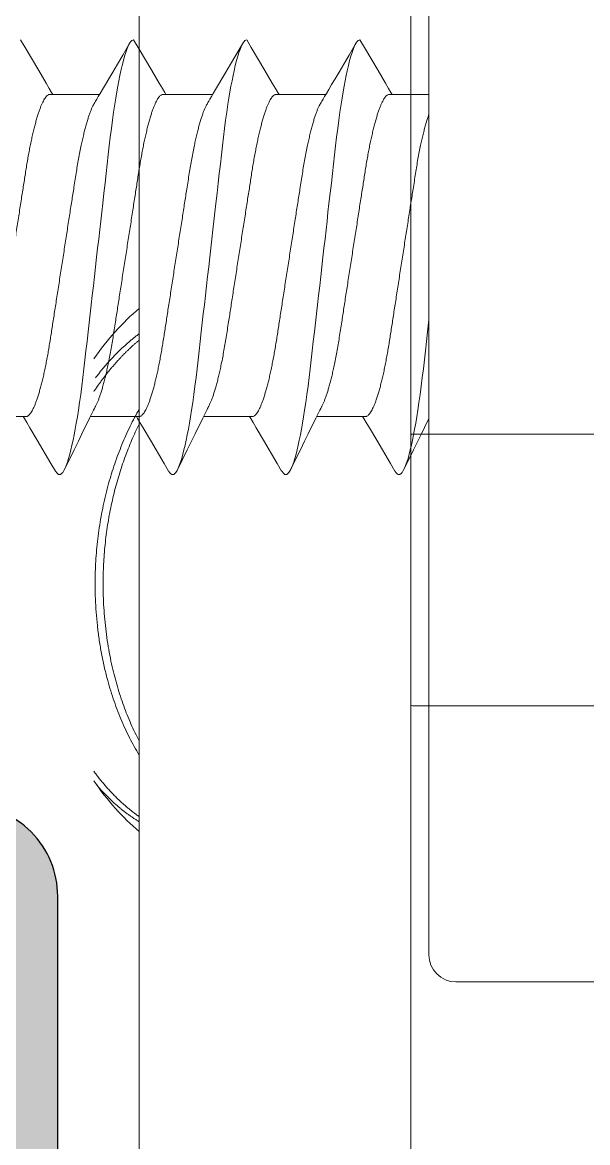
# Model space of a CAD drawing. Header units: millimetres. Extents: x 3069 to 3669, y 1489 to 1908.
# Drawn here: x 3331.98 to 3338.22, y 1586.14 to 1598.5 of the extents above; entities that cross this region are included whole.
import ezdxf

# ---------------------------------------------------------------- set-up
doc = ezdxf.new("R2010")
doc.units = ezdxf.units.MM
doc.set_wipeout_variables(frame=1)
for name, color, linetype, lineweight in [('Detalles-Accesorios', 1, 'Continuous', 13), ('Perfil-Detalles', 7, 'Continuous', 25), ('Sombreado-Perfil dettalles', 7, 'Continuous', 0)]:
    doc.layers.add(name, color=color, linetype=linetype, lineweight=lineweight)

# ---------------------------------------------------------------- blocks, each defined once
blk = doc.blocks.new('*U41')
for p, q in [((-12.425, 1.798), (-12.942, 1.798)), ((-11.175, 1.798), (-11.692, 1.798)), ((-9.925, 1.798), (-10.442, 1.798)), ((-8.675, 1.798), (-9.192, 1.798)), ((-7.425, 1.798), (-7.942, 1.798)), ((-12.842, -1.758), (-13.349, -1.758)), ((-11.592, -1.758), (-12.099, -1.758)), ((-10.342, -1.758), (-10.849, -1.758)), ((-9.092, -1.758), (-9.599, -1.758)), ((-7.842, -1.758), (-8.349, -1.758)), ((-6.592, -1.758), (-7.099, -1.758))]:
    blk.add_line(p, q)
at = {"flags": 128}
for points in [[(-13.319, 2.4), (-13.369, 2.316), (-13.52, 2.06), (-13.601, 1.922), (-13.636, 1.864), (-13.662, 1.82), (-13.675, 1.798)], [(-12.454, -2.359), (-12.458, -2.366), (-12.469, -2.381), (-12.48, -2.392), (-12.49, -2.398), (-12.5, -2.4), (-12.511, -2.397), (-12.523, -2.389), (-12.535, -2.375), (-12.548, -2.356), (-12.561, -2.33), (-12.573, -2.3), (-12.587, -2.263), (-12.6, -2.221), (-12.613, -2.174), (-12.625, -2.127), (-12.637, -2.075), (-12.649, -2.02), (-12.661, -1.961), (-12.673, -1.898), (-12.685, -1.832), (-12.697, -1.762), (-12.708, -1.689), (-12.721, -1.603), (-12.734, -1.514), (-12.746, -1.422), (-12.758, -1.327), (-12.77, -1.231), (-12.781, -1.134), (-12.792, -1.034), (-12.804, -0.93), (-12.816, -0.823), (-12.827, -0.725), (-12.838, -0.626), (-12.85, -0.524), (-12.862, -0.421), (-12.874, -0.317), (-12.886, -0.212), (-12.898, -0.106), (-12.91, 0), (-12.921, 0.101), (-12.933, 0.201), (-12.944, 0.301), (-12.955, 0.4), (-12.966, 0.499), (-12.977, 0.595), (-12.99, 0.708), (-13.003, 0.817), (-13.015, 0.924), (-13.027, 1.028), (-13.038, 1.131), (-13.05, 1.23), (-13.061, 1.326), (-13.073, 1.421), (-13.085, 1.513), (-13.098, 1.603), (-13.111, 1.689), (-13.122, 1.758), (-13.133, 1.825), (-13.144, 1.888), (-13.156, 1.948), (-13.167, 2.006), (-13.178, 2.059), (-13.192, 2.118), (-13.205, 2.171), (-13.219, 2.219), (-13.232, 2.261), (-13.244, 2.294), (-13.255, 2.323), (-13.267, 2.347), (-13.278, 2.366), (-13.289, 2.381), (-13.299, 2.392), (-13.309, 2.398), (-13.319, 2.4), (-13.319, 2.4)], [(-12.069, 2.4), (-12.119, 2.316), (-12.27, 2.06), (-12.351, 1.922), (-12.386, 1.864), (-12.412, 1.82), (-12.425, 1.798)], [(-11.204, -2.359), (-11.208, -2.366), (-11.219, -2.381), (-11.23, -2.392), (-11.24, -2.398), (-11.25, -2.4), (-11.261, -2.397), (-11.273, -2.389), (-11.285, -2.375), (-11.298, -2.356), (-11.311, -2.33), (-11.323, -2.3), (-11.337, -2.263), (-11.35, -2.221), (-11.363, -2.174), (-11.375, -2.127), (-11.387, -2.075), (-11.399, -2.02), (-11.411, -1.961), (-11.423, -1.898), (-11.435, -1.832), (-11.447, -1.762), (-11.458, -1.689), (-11.471, -1.603), (-11.484, -1.514), (-11.496, -1.422), (-11.508, -1.327), (-11.52, -1.231), (-11.531, -1.134), (-11.542, -1.034), (-11.554, -0.93), (-11.566, -0.823), (-11.577, -0.725), (-11.588, -0.626), (-11.6, -0.524), (-11.612, -0.421), (-11.624, -0.317), (-11.636, -0.212), (-11.648, -0.106), (-11.66, 0), (-11.671, 0.101), (-11.683, 0.201), (-11.694, 0.301), (-11.705, 0.4), (-11.716, 0.499), (-11.727, 0.595), (-11.74, 0.708), (-11.753, 0.817), (-11.765, 0.924), (-11.777, 1.028), (-11.788, 1.131), (-11.8, 1.23), (-11.811, 1.326), (-11.823, 1.421), (-11.835, 1.513), (-11.848, 1.603), (-11.861, 1.689), (-11.872, 1.758), (-11.883, 1.825), (-11.894, 1.888), (-11.906, 1.948), (-11.917, 2.006), (-11.928, 2.059), (-11.942, 2.118), (-11.955, 2.171), (-11.969, 2.219), (-11.982, 2.261), (-11.994, 2.294), (-12.005, 2.323), (-12.017, 2.347), (-12.028, 2.366), (-12.039, 2.381), (-12.049, 2.392), (-12.059, 2.398), (-12.069, 2.4), (-12.069, 2.4)], [(-10.819, 2.4), (-10.869, 2.316), (-11.02, 2.06), (-11.101, 1.922), (-11.136, 1.864), (-11.162, 1.82), (-11.175, 1.798)], [(-9.954, -2.359), (-9.958, -2.366), (-9.969, -2.381), (-9.98, -2.392), (-9.99, -2.398), (-10, -2.4), (-10.011, -2.397), (-10.023, -2.389), (-10.035, -2.375), (-10.048, -2.356), (-10.061, -2.33), (-10.073, -2.3), (-10.087, -2.263), (-10.1, -2.221), (-10.113, -2.174), (-10.125, -2.127), (-10.137, -2.075), (-10.149, -2.02), (-10.161, -1.961), (-10.173, -1.898), (-10.185, -1.832), (-10.197, -1.762), (-10.208, -1.689), (-10.221, -1.603), (-10.234, -1.514), (-10.246, -1.422), (-10.258, -1.327), (-10.27, -1.231), (-10.281, -1.134), (-10.292, -1.034), (-10.304, -0.93), (-10.316, -0.823), (-10.327, -0.725), (-10.338, -0.626), (-10.35, -0.524), (-10.362, -0.421), (-10.374, -0.317), (-10.386, -0.212), (-10.398, -0.106), (-10.41, 0), (-10.421, 0.101), (-10.433, 0.201), (-10.444, 0.301), (-10.455, 0.4), (-10.466, 0.499), (-10.477, 0.595), (-10.49, 0.708), (-10.503, 0.817), (-10.515, 0.924), (-10.527, 1.028), (-10.538, 1.131), (-10.55, 1.23), (-10.561, 1.326), (-10.573, 1.421), (-10.585, 1.513), (-10.598, 1.603), (-10.611, 1.689), (-10.622, 1.758), (-10.633, 1.825), (-10.644, 1.888), (-10.656, 1.948), (-10.667, 2.006), (-10.678, 2.059), (-10.692, 2.118), (-10.705, 2.171), (-10.719, 2.219), (-10.732, 2.261), (-10.744, 2.294), (-10.755, 2.323), (-10.767, 2.347), (-10.778, 2.366), (-10.789, 2.381), (-10.799, 2.392), (-10.809, 2.398), (-10.819, 2.4), (-10.819, 2.4)], [(-9.569, 2.4), (-9.619, 2.316), (-9.77, 2.06), (-9.851, 1.922), (-9.886, 1.864), (-9.912, 1.82), (-9.925, 1.798)], [(-8.704, -2.359), (-8.708, -2.366), (-8.719, -2.381), (-8.73, -2.392), (-8.74, -2.398), (-8.75, -2.4), (-8.761, -2.397), (-8.773, -2.389), (-8.785, -2.375), (-8.798, -2.356), (-8.811, -2.33), (-8.823, -2.3), (-8.837, -2.263), (-8.85, -2.221), (-8.863, -2.174), (-8.875, -2.127), (-8.887, -2.075), (-8.899, -2.02), (-8.911, -1.961), (-8.923, -1.898), (-8.935, -1.832), (-8.947, -1.762), (-8.958, -1.689), (-8.971, -1.603), (-8.984, -1.514), (-8.996, -1.422), (-9.008, -1.327), (-9.02, -1.231), (-9.031, -1.134), (-9.042, -1.034), (-9.054, -0.93), (-9.066, -0.823), (-9.077, -0.725), (-9.088, -0.626), (-9.1, -0.524), (-9.112, -0.421), (-9.124, -0.317), (-9.136, -0.212), (-9.148, -0.106), (-9.16, 0), (-9.171, 0.101), (-9.183, 0.201), (-9.194, 0.301), (-9.205, 0.4), (-9.216, 0.499), (-9.227, 0.595), (-9.24, 0.708), (-9.253, 0.817), (-9.265, 0.924), (-9.277, 1.028), (-9.288, 1.131), (-9.3, 1.23), (-9.311, 1.326), (-9.323, 1.421), (-9.335, 1.513), (-9.348, 1.603), (-9.361, 1.689), (-9.372, 1.758), (-9.383, 1.825), (-9.394, 1.888), (-9.406, 1.948), (-9.417, 2.006), (-9.428, 2.059), (-9.442, 2.118), (-9.455, 2.171), (-9.469, 2.219), (-9.482, 2.261), (-9.494, 2.294), (-9.505, 2.323), (-9.517, 2.347), (-9.528, 2.366), (-9.539, 2.381), (-9.549, 2.392), (-9.559, 2.398), (-9.569, 2.4), (-9.569, 2.4)], [(-8.319, 2.4), (-8.369, 2.316), (-8.52, 2.06), (-8.601, 1.922), (-8.636, 1.864), (-8.662, 1.82), (-8.675, 1.798)], [(-7.454, -2.359), (-7.458, -2.366), (-7.469, -2.381), (-7.48, -2.392), (-7.49, -2.398), (-7.5, -2.4), (-7.511, -2.397), (-7.523, -2.389), (-7.535, -2.375), (-7.548, -2.356), (-7.561, -2.33), (-7.573, -2.3), (-7.587, -2.263), (-7.6, -2.221), (-7.613, -2.174), (-7.625, -2.127), (-7.637, -2.075), (-7.649, -2.02), (-7.661, -1.961), (-7.673, -1.898), (-7.685, -1.832), (-7.697, -1.762), (-7.708, -1.689), (-7.721, -1.603), (-7.734, -1.514), (-7.746, -1.422), (-7.758, -1.327), (-7.77, -1.231), (-7.781, -1.134), (-7.792, -1.034), (-7.804, -0.93), (-7.816, -0.823), (-7.827, -0.725), (-7.838, -0.626), (-7.85, -0.524), (-7.862, -0.421), (-7.874, -0.317), (-7.886, -0.212), (-7.898, -0.106), (-7.91, 0), (-7.921, 0.101), (-7.933, 0.201), (-7.944, 0.301), (-7.955, 0.4), (-7.966, 0.499), (-7.977, 0.595), (-7.99, 0.708), (-8.003, 0.817), (-8.015, 0.924), (-8.027, 1.028), (-8.038, 1.131), (-8.05, 1.23), (-8.061, 1.326), (-8.073, 1.421), (-8.085, 1.513), (-8.098, 1.603), (-8.111, 1.689), (-8.122, 1.758), (-8.133, 1.825), (-8.144, 1.888), (-8.156, 1.948), (-8.167, 2.006), (-8.178, 2.059), (-8.192, 2.118), (-8.205, 2.171), (-8.219, 2.219), (-8.232, 2.261), (-8.244, 2.294), (-8.255, 2.323), (-8.267, 2.347), (-8.278, 2.366), (-8.289, 2.381), (-8.299, 2.392), (-8.309, 2.398), (-8.319, 2.4), (-8.319, 2.4)], [(-7.069, 2.4), (-7.119, 2.316), (-7.27, 2.06), (-7.351, 1.922), (-7.386, 1.864), (-7.412, 1.82), (-7.425, 1.798)], [(-12.454, -2.36), (-12.405, -2.276), (-12.254, -2.02), (-12.173, -1.882), (-12.138, -1.824), (-12.112, -1.779), (-12.099, -1.758)], [(-11.204, -2.36), (-11.155, -2.276), (-11.004, -2.02), (-10.923, -1.882), (-10.888, -1.824), (-10.862, -1.779), (-10.849, -1.758)], [(-9.954, -2.36), (-9.905, -2.276), (-9.754, -2.02), (-9.673, -1.882), (-9.638, -1.824), (-9.612, -1.779), (-9.599, -1.758)], [(-8.704, -2.36), (-8.655, -2.276), (-8.504, -2.02), (-8.423, -1.882), (-8.388, -1.824), (-8.362, -1.779), (-8.349, -1.758)], [(-7.454, -2.36), (-7.405, -2.276), (-7.254, -2.02), (-7.173, -1.882), (-7.138, -1.824), (-7.112, -1.779), (-7.099, -1.758)]]:
    blk.add_lwpolyline(points, dxfattribs=at)
for points, knots in [([(-12.099, -1.758), (-12.133, -1.758), (-12.141, -1.757), (-12.152, -1.751), (-12.165, -1.74), (-12.177, -1.726), (-12.19, -1.708), (-12.203, -1.685), (-12.216, -1.658), (-12.229, -1.628), (-12.243, -1.592), (-12.256, -1.553), (-12.27, -1.509), (-12.284, -1.462), (-12.298, -1.411), (-12.311, -1.356), (-12.325, -1.299), (-12.338, -1.238), (-12.351, -1.175), (-12.363, -1.109), (-12.376, -1.042), (-12.387, -0.973), (-12.399, -0.902), (-12.41, -0.831), (-12.421, -0.757), (-12.433, -0.681), (-12.445, -0.602), (-12.458, -0.521), (-12.471, -0.437), (-12.484, -0.352), (-12.498, -0.265), (-12.511, -0.177), (-12.525, -0.089), (-12.539, 0), (-12.553, 0.089), (-12.566, 0.177), (-12.58, 0.264), (-12.593, 0.351), (-12.607, 0.436), (-12.619, 0.518), (-12.632, 0.599), (-12.644, 0.677), (-12.657, 0.758), (-12.67, 0.841), (-12.683, 0.925), (-12.696, 1.007), (-12.71, 1.087), (-12.725, 1.164), (-12.739, 1.235), (-12.753, 1.298), (-12.767, 1.356), (-12.78, 1.41), (-12.794, 1.461), (-12.808, 1.509), (-12.821, 1.552), (-12.835, 1.591), (-12.848, 1.626), (-12.862, 1.657), (-12.874, 1.682), (-12.882, 1.695), (-13.267, 2.347)], [0, 0, 0, 0, 0.01636, 0.032918, 0.049658, 0.066561, 0.083609, 0.100475, 0.117442, 0.13449, 0.151597, 0.169092, 0.186604, 0.204108, 0.221583, 0.239003, 0.256348, 0.273594, 0.290684, 0.307635, 0.324428, 0.341045, 0.357469, 0.373492, 0.38969, 0.406068, 0.422611, 0.439643, 0.456808, 0.474087, 0.491457, 0.508896, 0.526382, 0.543891, 0.561362, 0.578809, 0.596211, 0.613544, 0.630785, 0.64761, 0.664307, 0.680858, 0.697246, 0.716518, 0.735597, 0.754893, 0.774442, 0.794216, 0.814183, 0.831392, 0.848699, 0.866081, 0.883517, 0.900983, 0.918144, 0.935291, 0.952401, 0.969452, 0.986769, 1, 1, 1, 1]), ([(-10.849, -1.758), (-10.883, -1.758), (-10.891, -1.757), (-10.902, -1.751), (-10.915, -1.74), (-10.927, -1.726), (-10.94, -1.708), (-10.953, -1.685), (-10.966, -1.658), (-10.979, -1.628), (-10.993, -1.592), (-11.006, -1.553), (-11.02, -1.509), (-11.034, -1.462), (-11.048, -1.411), (-11.061, -1.356), (-11.075, -1.299), (-11.088, -1.238), (-11.101, -1.175), (-11.113, -1.109), (-11.126, -1.042), (-11.137, -0.973), (-11.149, -0.902), (-11.16, -0.831), (-11.171, -0.757), (-11.183, -0.681), (-11.195, -0.602), (-11.208, -0.521), (-11.221, -0.437), (-11.234, -0.352), (-11.248, -0.265), (-11.261, -0.177), (-11.275, -0.089), (-11.289, 0), (-11.303, 0.089), (-11.316, 0.177), (-11.33, 0.264), (-11.343, 0.351), (-11.357, 0.436), (-11.369, 0.518), (-11.382, 0.599), (-11.394, 0.677), (-11.407, 0.758), (-11.42, 0.841), (-11.433, 0.925), (-11.446, 1.007), (-11.46, 1.087), (-11.475, 1.164), (-11.489, 1.235), (-11.503, 1.298), (-11.517, 1.356), (-11.53, 1.41), (-11.544, 1.461), (-11.558, 1.509), (-11.571, 1.552), (-11.585, 1.591), (-11.598, 1.626), (-11.612, 1.657), (-11.624, 1.682), (-11.632, 1.695), (-12.017, 2.347)], [0, 0, 0, 0, 0.01636, 0.032918, 0.049658, 0.066561, 0.083609, 0.100475, 0.117442, 0.13449, 0.151597, 0.169092, 0.186604, 0.204108, 0.221583, 0.239003, 0.256348, 0.273594, 0.290684, 0.307635, 0.324428, 0.341045, 0.357469, 0.373492, 0.38969, 0.406068, 0.422611, 0.439643, 0.456808, 0.474087, 0.491457, 0.508896, 0.526382, 0.543891, 0.561362, 0.578809, 0.596211, 0.613544, 0.630785, 0.64761, 0.664307, 0.680858, 0.697246, 0.716518, 0.735597, 0.754893, 0.774442, 0.794216, 0.814183, 0.831392, 0.848699, 0.866081, 0.883517, 0.900983, 0.918144, 0.935291, 0.952401, 0.969452, 0.986769, 1, 1, 1, 1]), ([(-9.599, -1.758), (-9.633, -1.758), (-9.641, -1.757), (-9.652, -1.751), (-9.665, -1.74), (-9.677, -1.726), (-9.69, -1.708), (-9.703, -1.685), (-9.716, -1.658), (-9.729, -1.628), (-9.743, -1.592), (-9.756, -1.553), (-9.77, -1.509), (-9.784, -1.462), (-9.798, -1.411), (-9.811, -1.356), (-9.825, -1.299), (-9.838, -1.238), (-9.851, -1.175), (-9.863, -1.109), (-9.876, -1.042), (-9.887, -0.973), (-9.899, -0.902), (-9.91, -0.831), (-9.921, -0.757), (-9.933, -0.681), (-9.945, -0.602), (-9.958, -0.521), (-9.971, -0.437), (-9.984, -0.352), (-9.998, -0.265), (-10.011, -0.177), (-10.025, -0.089), (-10.039, 0), (-10.053, 0.089), (-10.066, 0.177), (-10.08, 0.264), (-10.093, 0.351), (-10.107, 0.436), (-10.119, 0.518), (-10.132, 0.599), (-10.144, 0.677), (-10.157, 0.758), (-10.17, 0.841), (-10.183, 0.925), (-10.196, 1.007), (-10.21, 1.087), (-10.225, 1.164), (-10.239, 1.235), (-10.253, 1.298), (-10.267, 1.356), (-10.28, 1.41), (-10.294, 1.461), (-10.308, 1.509), (-10.321, 1.552), (-10.335, 1.591), (-10.348, 1.626), (-10.362, 1.657), (-10.374, 1.682), (-10.382, 1.695), (-10.767, 2.347)], [0, 0, 0, 0, 0.01636, 0.032918, 0.049658, 0.066561, 0.083609, 0.100475, 0.117442, 0.13449, 0.151597, 0.169092, 0.186604, 0.204108, 0.221583, 0.239003, 0.256348, 0.273594, 0.290684, 0.307635, 0.324428, 0.341045, 0.357469, 0.373492, 0.38969, 0.406068, 0.422611, 0.439643, 0.456808, 0.474087, 0.491457, 0.508896, 0.526382, 0.543891, 0.561362, 0.578809, 0.596211, 0.613544, 0.630785, 0.64761, 0.664307, 0.680858, 0.697246, 0.716518, 0.735597, 0.754893, 0.774442, 0.794216, 0.814183, 0.831392, 0.848699, 0.866081, 0.883517, 0.900983, 0.918144, 0.935291, 0.952401, 0.969452, 0.986769, 1, 1, 1, 1]), ([(-8.349, -1.758), (-8.383, -1.758), (-8.391, -1.757), (-8.402, -1.751), (-8.415, -1.74), (-8.427, -1.726), (-8.44, -1.708), (-8.453, -1.685), (-8.466, -1.658), (-8.479, -1.628), (-8.493, -1.592), (-8.506, -1.553), (-8.52, -1.509), (-8.534, -1.462), (-8.548, -1.411), (-8.561, -1.356), (-8.575, -1.299), (-8.588, -1.238), (-8.601, -1.175), (-8.613, -1.109), (-8.626, -1.042), (-8.637, -0.973), (-8.649, -0.902), (-8.66, -0.831), (-8.671, -0.757), (-8.683, -0.681), (-8.695, -0.602), (-8.708, -0.521), (-8.721, -0.437), (-8.734, -0.352), (-8.748, -0.265), (-8.761, -0.177), (-8.775, -0.089), (-8.789, 0), (-8.803, 0.089), (-8.816, 0.177), (-8.83, 0.264), (-8.843, 0.351), (-8.857, 0.436), (-8.869, 0.518), (-8.882, 0.599), (-8.894, 0.677), (-8.907, 0.758), (-8.92, 0.841), (-8.933, 0.925), (-8.946, 1.007), (-8.96, 1.087), (-8.975, 1.164), (-8.989, 1.235), (-9.003, 1.298), (-9.017, 1.356), (-9.03, 1.41), (-9.044, 1.461), (-9.058, 1.509), (-9.071, 1.552), (-9.085, 1.591), (-9.098, 1.626), (-9.112, 1.657), (-9.124, 1.682), (-9.132, 1.695), (-9.517, 2.347)], [0, 0, 0, 0, 0.01636, 0.032918, 0.049658, 0.066561, 0.083609, 0.100475, 0.117442, 0.13449, 0.151597, 0.169092, 0.186604, 0.204108, 0.221583, 0.239003, 0.256348, 0.273594, 0.290684, 0.307635, 0.324428, 0.341045, 0.357469, 0.373492, 0.38969, 0.406068, 0.422611, 0.439643, 0.456808, 0.474087, 0.491457, 0.508896, 0.526382, 0.543891, 0.561362, 0.578809, 0.596211, 0.613544, 0.630785, 0.64761, 0.664307, 0.680858, 0.697246, 0.716518, 0.735597, 0.754893, 0.774442, 0.794216, 0.814183, 0.831392, 0.848699, 0.866081, 0.883517, 0.900983, 0.918144, 0.935291, 0.952401, 0.969452, 0.986769, 1, 1, 1, 1]), ([(-7.099, -1.758), (-7.133, -1.758), (-7.141, -1.757), (-7.152, -1.751), (-7.165, -1.74), (-7.177, -1.726), (-7.19, -1.708), (-7.203, -1.685), (-7.216, -1.658), (-7.229, -1.628), (-7.243, -1.592), (-7.256, -1.553), (-7.27, -1.509), (-7.284, -1.462), (-7.298, -1.411), (-7.311, -1.356), (-7.325, -1.299), (-7.338, -1.238), (-7.351, -1.175), (-7.363, -1.109), (-7.376, -1.042), (-7.387, -0.973), (-7.399, -0.902), (-7.41, -0.831), (-7.421, -0.757), (-7.433, -0.681), (-7.445, -0.602), (-7.458, -0.521), (-7.471, -0.437), (-7.484, -0.352), (-7.498, -0.265), (-7.511, -0.177), (-7.525, -0.089), (-7.539, 0), (-7.553, 0.089), (-7.566, 0.177), (-7.58, 0.264), (-7.593, 0.351), (-7.607, 0.436), (-7.619, 0.518), (-7.632, 0.599), (-7.644, 0.677), (-7.657, 0.758), (-7.67, 0.841), (-7.683, 0.925), (-7.696, 1.007), (-7.71, 1.087), (-7.725, 1.164), (-7.739, 1.235), (-7.753, 1.298), (-7.767, 1.356), (-7.78, 1.41), (-7.794, 1.461), (-7.808, 1.509), (-7.821, 1.552), (-7.835, 1.591), (-7.848, 1.626), (-7.862, 1.657), (-7.874, 1.682), (-7.882, 1.695), (-8.267, 2.347)], [0, 0, 0, 0, 0.01636, 0.032918, 0.049658, 0.066561, 0.083609, 0.100475, 0.117442, 0.13449, 0.151597, 0.169092, 0.186604, 0.204108, 0.221583, 0.239003, 0.256348, 0.273594, 0.290684, 0.307635, 0.324428, 0.341045, 0.357469, 0.373492, 0.38969, 0.406068, 0.422611, 0.439643, 0.456808, 0.474087, 0.491457, 0.508896, 0.526382, 0.543891, 0.561362, 0.578809, 0.596211, 0.613544, 0.630785, 0.64761, 0.664307, 0.680858, 0.697246, 0.716518, 0.735597, 0.754893, 0.774442, 0.794216, 0.814183, 0.831392, 0.848699, 0.866081, 0.883517, 0.900983, 0.918144, 0.935291, 0.952401, 0.969452, 0.986769, 1, 1, 1, 1]), ([(-13.675, 1.798), (-13.641, 1.798), (-13.633, 1.797), (-13.621, 1.791), (-13.609, 1.781), (-13.597, 1.766), (-13.584, 1.748), (-13.571, 1.725), (-13.558, 1.699), (-13.545, 1.668), (-13.531, 1.633), (-13.518, 1.593), (-13.504, 1.55), (-13.49, 1.502), (-13.476, 1.451), (-13.463, 1.397), (-13.449, 1.339), (-13.436, 1.278), (-13.423, 1.215), (-13.411, 1.15), (-13.398, 1.082), (-13.386, 1.013), (-13.375, 0.943), (-13.364, 0.871), (-13.353, 0.797), (-13.341, 0.721), (-13.328, 0.643), (-13.316, 0.561), (-13.303, 0.477), (-13.29, 0.392), (-13.276, 0.305), (-13.262, 0.218), (-13.249, 0.129), (-13.235, 0.04), (-13.221, -0.048), (-13.207, -0.136), (-13.194, -0.224), (-13.18, -0.311), (-13.167, -0.395), (-13.154, -0.478), (-13.142, -0.558), (-13.13, -0.637), (-13.117, -0.718), (-13.104, -0.8), (-13.091, -0.885), (-13.078, -0.967), (-13.063, -1.047), (-13.049, -1.124), (-13.034, -1.194), (-13.021, -1.258), (-13.007, -1.316), (-12.994, -1.37), (-12.98, -1.421), (-12.966, -1.468), (-12.953, -1.511), (-12.939, -1.55), (-12.926, -1.585), (-12.912, -1.617), (-12.9, -1.642), (-12.892, -1.655), (-12.548, -2.356)], [0, 0, 0, 0, 0.01636, 0.032918, 0.049658, 0.066561, 0.083609, 0.100475, 0.117442, 0.13449, 0.151597, 0.169092, 0.186604, 0.204109, 0.221583, 0.239003, 0.256348, 0.273594, 0.290684, 0.307635, 0.324428, 0.341045, 0.357469, 0.373492, 0.38969, 0.406068, 0.422611, 0.439643, 0.456809, 0.474087, 0.491457, 0.508896, 0.526382, 0.543891, 0.561362, 0.57881, 0.596211, 0.613544, 0.630786, 0.647611, 0.664308, 0.680859, 0.697246, 0.716518, 0.735597, 0.754894, 0.774443, 0.794216, 0.814184, 0.831393, 0.848699, 0.866081, 0.883517, 0.900983, 0.918145, 0.935291, 0.952401, 0.969453, 0.98677, 1, 1, 1, 1]), ([(-12.425, 1.798), (-12.391, 1.798), (-12.383, 1.797), (-12.371, 1.791), (-12.359, 1.781), (-12.347, 1.766), (-12.334, 1.748), (-12.321, 1.725), (-12.308, 1.699), (-12.295, 1.668), (-12.281, 1.633), (-12.268, 1.593), (-12.254, 1.55), (-12.24, 1.502), (-12.226, 1.451), (-12.213, 1.397), (-12.199, 1.339), (-12.186, 1.278), (-12.173, 1.215), (-12.161, 1.15), (-12.148, 1.082), (-12.136, 1.013), (-12.125, 0.943), (-12.114, 0.871), (-12.103, 0.797), (-12.091, 0.721), (-12.078, 0.643), (-12.066, 0.561), (-12.053, 0.477), (-12.04, 0.392), (-12.026, 0.305), (-12.012, 0.218), (-11.999, 0.129), (-11.985, 0.04), (-11.971, -0.048), (-11.957, -0.136), (-11.944, -0.224), (-11.93, -0.311), (-11.917, -0.395), (-11.904, -0.478), (-11.892, -0.558), (-11.88, -0.637), (-11.867, -0.718), (-11.854, -0.8), (-11.841, -0.885), (-11.828, -0.967), (-11.813, -1.047), (-11.799, -1.124), (-11.784, -1.194), (-11.771, -1.258), (-11.757, -1.316), (-11.744, -1.37), (-11.73, -1.421), (-11.716, -1.468), (-11.703, -1.511), (-11.689, -1.55), (-11.676, -1.585), (-11.662, -1.617), (-11.65, -1.642), (-11.642, -1.655), (-11.298, -2.356)], [0, 0, 0, 0, 0.01636, 0.032918, 0.049658, 0.066561, 0.083609, 0.100475, 0.117442, 0.13449, 0.151597, 0.169092, 0.186604, 0.204109, 0.221583, 0.239003, 0.256348, 0.273594, 0.290684, 0.307635, 0.324428, 0.341045, 0.357469, 0.373492, 0.38969, 0.406068, 0.422611, 0.439643, 0.456809, 0.474087, 0.491457, 0.508896, 0.526382, 0.543891, 0.561362, 0.57881, 0.596211, 0.613544, 0.630786, 0.647611, 0.664308, 0.680859, 0.697246, 0.716518, 0.735597, 0.754894, 0.774443, 0.794216, 0.814184, 0.831393, 0.848699, 0.866081, 0.883517, 0.900983, 0.918145, 0.935291, 0.952401, 0.969453, 0.98677, 1, 1, 1, 1]), ([(-11.175, 1.798), (-11.141, 1.798), (-11.133, 1.797), (-11.121, 1.791), (-11.109, 1.781), (-11.097, 1.766), (-11.084, 1.748), (-11.071, 1.725), (-11.058, 1.699), (-11.045, 1.668), (-11.031, 1.633), (-11.018, 1.593), (-11.004, 1.55), (-10.99, 1.502), (-10.976, 1.451), (-10.963, 1.397), (-10.949, 1.339), (-10.936, 1.278), (-10.923, 1.215), (-10.911, 1.15), (-10.898, 1.082), (-10.886, 1.013), (-10.875, 0.943), (-10.864, 0.871), (-10.853, 0.797), (-10.841, 0.721), (-10.828, 0.643), (-10.816, 0.561), (-10.803, 0.477), (-10.79, 0.392), (-10.776, 0.305), (-10.762, 0.218), (-10.749, 0.129), (-10.735, 0.04), (-10.721, -0.048), (-10.707, -0.136), (-10.694, -0.224), (-10.68, -0.311), (-10.667, -0.395), (-10.654, -0.478), (-10.642, -0.558), (-10.63, -0.637), (-10.617, -0.718), (-10.604, -0.8), (-10.591, -0.885), (-10.578, -0.967), (-10.563, -1.047), (-10.549, -1.124), (-10.534, -1.194), (-10.521, -1.258), (-10.507, -1.316), (-10.494, -1.37), (-10.48, -1.421), (-10.466, -1.468), (-10.453, -1.511), (-10.439, -1.55), (-10.426, -1.585), (-10.412, -1.617), (-10.4, -1.642), (-10.392, -1.655), (-10.048, -2.356)], [0, 0, 0, 0, 0.01636, 0.032918, 0.049658, 0.066561, 0.083609, 0.100475, 0.117442, 0.13449, 0.151597, 0.169092, 0.186604, 0.204109, 0.221583, 0.239003, 0.256348, 0.273594, 0.290684, 0.307635, 0.324428, 0.341045, 0.357469, 0.373492, 0.38969, 0.406068, 0.422611, 0.439643, 0.456809, 0.474087, 0.491457, 0.508896, 0.526382, 0.543891, 0.561362, 0.57881, 0.596211, 0.613544, 0.630786, 0.647611, 0.664308, 0.680859, 0.697246, 0.716518, 0.735597, 0.754894, 0.774443, 0.794216, 0.814184, 0.831393, 0.848699, 0.866081, 0.883517, 0.900983, 0.918145, 0.935291, 0.952401, 0.969453, 0.98677, 1, 1, 1, 1]), ([(-9.925, 1.798), (-9.891, 1.798), (-9.883, 1.797), (-9.871, 1.791), (-9.859, 1.781), (-9.847, 1.766), (-9.834, 1.748), (-9.821, 1.725), (-9.808, 1.699), (-9.795, 1.668), (-9.781, 1.633), (-9.768, 1.593), (-9.754, 1.55), (-9.74, 1.502), (-9.726, 1.451), (-9.713, 1.397), (-9.699, 1.339), (-9.686, 1.278), (-9.673, 1.215), (-9.661, 1.15), (-9.648, 1.082), (-9.636, 1.013), (-9.625, 0.943), (-9.614, 0.871), (-9.603, 0.797), (-9.591, 0.721), (-9.578, 0.643), (-9.566, 0.561), (-9.553, 0.477), (-9.54, 0.392), (-9.526, 0.305), (-9.512, 0.218), (-9.499, 0.129), (-9.485, 0.04), (-9.471, -0.048), (-9.457, -0.136), (-9.444, -0.224), (-9.43, -0.311), (-9.417, -0.395), (-9.404, -0.478), (-9.392, -0.558), (-9.38, -0.637), (-9.367, -0.718), (-9.354, -0.8), (-9.341, -0.885), (-9.328, -0.967), (-9.313, -1.047), (-9.299, -1.124), (-9.284, -1.194), (-9.271, -1.258), (-9.257, -1.316), (-9.244, -1.37), (-9.23, -1.421), (-9.216, -1.468), (-9.203, -1.511), (-9.189, -1.55), (-9.176, -1.585), (-9.162, -1.617), (-9.15, -1.642), (-9.142, -1.655), (-8.798, -2.356)], [0, 0, 0, 0, 0.01636, 0.032918, 0.049658, 0.066561, 0.083609, 0.100475, 0.117442, 0.13449, 0.151597, 0.169092, 0.186604, 0.204109, 0.221583, 0.239003, 0.256348, 0.273594, 0.290684, 0.307635, 0.324428, 0.341045, 0.357469, 0.373492, 0.38969, 0.406068, 0.422611, 0.439643, 0.456809, 0.474087, 0.491457, 0.508896, 0.526382, 0.543891, 0.561362, 0.57881, 0.596211, 0.613544, 0.630786, 0.647611, 0.664308, 0.680859, 0.697246, 0.716518, 0.735597, 0.754894, 0.774443, 0.794216, 0.814184, 0.831393, 0.848699, 0.866081, 0.883517, 0.900983, 0.918145, 0.935291, 0.952401, 0.969453, 0.98677, 1, 1, 1, 1]), ([(-8.675, 1.798), (-8.641, 1.798), (-8.633, 1.797), (-8.621, 1.791), (-8.609, 1.781), (-8.597, 1.766), (-8.584, 1.748), (-8.571, 1.725), (-8.558, 1.699), (-8.545, 1.668), (-8.531, 1.633), (-8.518, 1.593), (-8.504, 1.55), (-8.49, 1.502), (-8.476, 1.451), (-8.463, 1.397), (-8.449, 1.339), (-8.436, 1.278), (-8.423, 1.215), (-8.411, 1.15), (-8.398, 1.082), (-8.386, 1.013), (-8.375, 0.943), (-8.364, 0.871), (-8.353, 0.797), (-8.341, 0.721), (-8.328, 0.643), (-8.316, 0.561), (-8.303, 0.477), (-8.29, 0.392), (-8.276, 0.305), (-8.262, 0.218), (-8.249, 0.129), (-8.235, 0.04), (-8.221, -0.048), (-8.207, -0.136), (-8.194, -0.224), (-8.18, -0.311), (-8.167, -0.395), (-8.154, -0.478), (-8.142, -0.558), (-8.13, -0.637), (-8.117, -0.718), (-8.104, -0.8), (-8.091, -0.885), (-8.078, -0.967), (-8.063, -1.047), (-8.049, -1.124), (-8.034, -1.194), (-8.021, -1.258), (-8.007, -1.316), (-7.994, -1.37), (-7.98, -1.421), (-7.966, -1.468), (-7.953, -1.511), (-7.939, -1.55), (-7.926, -1.585), (-7.912, -1.617), (-7.9, -1.642), (-7.892, -1.655), (-7.548, -2.356)], [0, 0, 0, 0, 0.01636, 0.032918, 0.049658, 0.066561, 0.083609, 0.100475, 0.117442, 0.13449, 0.151597, 0.169092, 0.186604, 0.204109, 0.221583, 0.239003, 0.256348, 0.273594, 0.290684, 0.307635, 0.324428, 0.341045, 0.357469, 0.373492, 0.38969, 0.406068, 0.422611, 0.439643, 0.456809, 0.474087, 0.491457, 0.508896, 0.526382, 0.543891, 0.561362, 0.57881, 0.596211, 0.613544, 0.630786, 0.647611, 0.664308, 0.680859, 0.697246, 0.716518, 0.735597, 0.754894, 0.774443, 0.794216, 0.814184, 0.831393, 0.848699, 0.866081, 0.883517, 0.900983, 0.918145, 0.935291, 0.952401, 0.969453, 0.98677, 1, 1, 1, 1]), ([(-7.425, 1.798), (-7.391, 1.798), (-7.383, 1.797), (-7.371, 1.791), (-7.359, 1.781), (-7.347, 1.766), (-7.334, 1.748), (-7.321, 1.725), (-7.308, 1.699), (-7.295, 1.668), (-7.281, 1.633), (-7.268, 1.593), (-7.254, 1.55), (-7.24, 1.502), (-7.226, 1.451), (-7.213, 1.397), (-7.199, 1.339), (-7.186, 1.278), (-7.173, 1.215), (-7.161, 1.15), (-7.148, 1.082), (-7.136, 1.013), (-7.125, 0.943), (-7.114, 0.871), (-7.103, 0.797), (-7.091, 0.721), (-7.078, 0.643), (-7.066, 0.561), (-7.053, 0.477), (-7.04, 0.392), (-7.026, 0.305), (-7.012, 0.218), (-6.999, 0.129), (-6.985, 0.04), (-6.971, -0.048), (-6.957, -0.136), (-6.944, -0.224), (-6.93, -0.311), (-6.917, -0.395), (-6.904, -0.478), (-6.892, -0.558), (-6.88, -0.637), (-6.867, -0.718), (-6.854, -0.8), (-6.841, -0.885), (-6.828, -0.967), (-6.813, -1.047), (-6.799, -1.124), (-6.784, -1.194), (-6.771, -1.258), (-6.757, -1.316), (-6.744, -1.37), (-6.73, -1.421), (-6.716, -1.468), (-6.703, -1.511), (-6.689, -1.55), (-6.676, -1.585), (-6.662, -1.617), (-6.65, -1.642), (-6.642, -1.655), (-6.298, -2.356)], [0, 0, 0, 0, 0.01636, 0.032918, 0.049658, 0.066561, 0.083609, 0.100475, 0.117442, 0.13449, 0.151597, 0.169092, 0.186604, 0.204109, 0.221583, 0.239003, 0.256348, 0.273594, 0.290684, 0.307635, 0.324428, 0.341045, 0.357469, 0.373492, 0.38969, 0.406068, 0.422611, 0.439643, 0.456809, 0.474087, 0.491457, 0.508896, 0.526382, 0.543891, 0.561362, 0.57881, 0.596211, 0.613544, 0.630786, 0.647611, 0.664308, 0.680859, 0.697246, 0.716518, 0.735597, 0.754894, 0.774443, 0.794216, 0.814184, 0.831393, 0.848699, 0.866081, 0.883517, 0.900983, 0.918145, 0.935291, 0.952401, 0.969453, 0.98677, 1, 1, 1, 1])]:
    blk.add_open_spline(points, degree=3, knots=knots)
blk = doc.blocks.new('*U48')
blk.add_wipeout([(-9.698, -9.025), (-9.543, -9.362), (-9.2, -9.5), (-8.03, -9.5), (-7.848, -9.438), (-7.74, -9.278), (-6.968, -6.4), (-5.152, -6.4), (-4.999, -6.183), (-4.773, -5.4), (-4.022, -5.4), (-3.818, -6.102), (-3.656, -6.405), (-3, -6.4), (-3, -9.2), (-2.912, -9.412), (-2.7, -9.5), (-0.3, -9.5), (-0.088, -9.412), (0, -9.2), (0, -7.473), (2.061, -7.473), (2.255, -8.197), (2.375, -8.366), (2.576, -8.417), (6.5, -8), (11.7, -8), (11.912, -7.912), (12, -7.7), (12, 7.7), (11.912, 7.912), (11.7, 8), (6.5, 8), (2.576, 8.417), (2.375, 8.366), (2.255, 8.197), (2.061, 7.473), (0, 7.473), (0, 9.2), (-0.088, 9.412), (-0.3, 9.5), (-2.7, 9.5), (-2.912, 9.412), (-3, 9.2), (-3, 5.4), (-3.023, 5.4), (-3.227, 6.102), (-3.398, 6.4), (-5.398, 6.4), (-5.568, 6.106), (-5.772, 5.4), (-6.523, 5.4), (-6.727, 6.102), (-6.898, 6.4), (-6.968, 6.4), (-7.74, 9.278), (-7.848, 9.438), (-8.03, 9.5), (-9.2, 9.5), (-9.542, 9.364), (-9.7, 9)])
for p, q in [((12, 7.7), (12, -7.7)), ((11.7, -8), (6.5, -8))]:
    blk.add_line(p, q)
blk.add_arc((11.7, -7.7), 0.3, 270, 0)
blk = doc.blocks.new('*U56')
for p, q in [((-3.7, 8.95), (-3.7, 0.5)), ((-0.7, -8.95), (-0.7, 8.95)), ((-3.718, 1.5), (-6.7, 1.5)), ((-3.7, 0.5), (-3.7, -0.5)), ((-3.7, -0.5), (-3.7, -8.95)), ((-6.7, -1.5), (-3.718, -1.5))]:
    blk.add_line(p, q)
for start_param, end_param in [(2.339893, 2.609355), (0.532238, 0.8017)]:
    blk.add_ellipse((-1.902, 0), major_axis=(0, -3.35), ratio=0.707107, start_param=start_param, end_param=end_param)
for points, weights in [([(-0.218, 2.121), (-0.435, 2.408), (-0.7, 2.608)], [1, 0.973836014349, 0.965658101767]), ([(-0.7, -2.723), (-0.423, -2.53), (-0.2, -2.223)], [0.96233460377, 0.96532236735, 0.990918750617]), ([(-0.7, -2.78), (-0.446, -2.626), (-0.231, -2.374)], [0.961954279907, 0.961441582631, 0.97904000638])]:
    blk.add_rational_spline(points, weights, degree=2)
for points, weights, knots in [([(-0.2, 1.971), (-0.252, 2.048), (-0.307, 2.121), (-0.487, 2.359), (-0.7, 2.538)], [0.987639344953, 0.993214867732, 1, 0.978232694786, 0.96891448748], [0.598097784, 0.598097784, 0.598097784, 0.598684211, 0.598684211, 0.600565517, 0.600565517, 0.600565517]), ([(-0.7, -2.044), (-0.174, -1.18), (-0.216, 0), (-0.251, 0.984), (-0.7, 1.777)], [0.993252678353, 0.927417646483, 1, 0.93873097375, 0.976092281797], [0.58583211, 0.58583211, 0.58583211, 0.59210526, 0.59210526, 0.59740063, 0.59740063, 0.59740063]), ([(-0.7, -1.888), (-0.266, -1.062), (-0.304, 0), (-0.335, 0.874), (-0.7, 1.611)], [0.982168421673, 0.934192561828, 1, 0.945250608674, 0.969257850076], [0.63904923, 0.63904923, 0.63904923, 0.64473684, 0.64473684, 0.64946873, 0.64946873, 0.64946873])]:
    blk.add_rational_spline(points, weights, degree=2, knots=knots)
blk.add_open_spline([(-3.718, 1.5), (-3.709, 1.5), (-3.703, 1.497), (-3.7, 1.487), (-3.7, 1.484), (-3.7, 1.481)], degree=3, knots=[-0.62484826, -0.62484826, -0.62484826, -0.62484826, -0.6141204, -0.6141204, -0.61046893, -0.61046893, -0.61046893, -0.61046893])
blk.add_open_spline([(-3.7, -1.481), (-3.7, -1.494), (-3.706, -1.5), (-3.718, -1.5)], degree=3)
blk = doc.blocks.new('268_d')
at = {"layer": 'Sombreado-Perfil dettalles'}
h = blk.add_hatch(color=256, dxfattribs=at)
h.paths.add_polyline_path([(1.5, 24.2), (1.5, 27.2), (3.5, 27.2), (3.5, 28.2), (2.5, 29.2), (0, 29.2), (0, 0), (0.777, 0, 0.267949), (0.993, 0.125), (2.083, 2.013, 0.414214), (1.9, 2.696), (1.2, 3.1), (1.2, 6.2, -0.414214), (1.7, 6.7), (4.2, 6.7, -0.414214), (4.7, 6.2), (4.7, 5.5), (4.5, 5.5, 0.414214), (4, 5), (4, 4.5), (4.7, 1.888), (4.7, 1), (4, 1), (4, 0), (6.407, 0), (7.1, 1.2), (5.9, 1.2), (5.9, 6.2, -0.414214), (6.4, 6.7), (28.5, 6.7), (29, 6.2), (29.5, 6.7), (30.5, 6.7), (31, 6.2), (31.5, 6.7), (53.6, 6.7, -0.414214), (54.1, 6.2), (54.1, 1.2), (52.9, 1.2), (53.593, 0), (56, 0), (56, 1), (55.3, 1), (55.3, 1.888), (56, 4.5), (56, 5, 0.414214), (55.5, 5.5), (55.3, 5.5), (55.3, 6.2, -0.414214), (55.8, 6.7), (58.3, 6.7, -0.414214), (58.8, 6.2), (58.8, 3.1), (58.1, 2.696, 0.414214), (57.917, 2.013), (59.007, 0.125, 0.267949), (59.223, 0), (60, 0), (60, 51.2), (48, 51.2), (48, 49.443), (49.2, 48.75), (49.2, 50), (51.7, 50), (51.7, 43.5), (49.2, 43.5), (49.2, 44.75), (48, 44.057), (48, 42.3), (52.1, 42.3, 0.414214), (53.1, 43.3), (53.1, 48.8, -0.414214), (54.1, 49.8), (57.6, 49.8, -0.414214), (58.6, 48.8), (58.6, 26.2, -0.414214), (56.6, 24.2), (42.9, 24.2, -0.414214), (42.4, 24.7), (42.4, 28.7, 0.414214), (41.9, 29.2), (40.403, 29.2), (39.75, 27.8), (41, 27.8), (41, 24.7, -0.414214), (40.5, 24.2), (34.5, 24.2, -0.414214), (34, 24.7), (34, 27.8), (35.25, 27.8), (34.597, 29.2), (18.5, 29.2), (17.5, 28.2), (17.5, 27.2), (19.5, 27.2), (19.5, 24.2)])
h.paths.add_polyline_path([(19.9, 22.8, 0.414214), (20.9, 23.8), (20.9, 27.3, -0.414214), (21.4, 27.8), (32.1, 27.8, -0.414214), (32.6, 27.3), (32.6, 23.8, 0.414214), (33.6, 22.8), (44.05, 22.8), (44.25, 22.6), (48.25, 22.6), (48.25, 21.3), (49.25, 21.3, 0.414214), (49.75, 21.8), (49.75, 22.3, -0.414214), (50.25, 22.8), (57.6, 22.8, -0.414214), (58.6, 21.8), (58.6, 9.1, -0.414214), (57.6, 8.1), (50.25, 8.1, -0.414214), (49.75, 8.6), (49.75, 9.1, 0.414214), (49.25, 9.6), (48.25, 9.6), (48.25, 8.1), (11.75, 8.1), (11.75, 9.6), (10.75, 9.6, 0.414214), (10.25, 9.1), (10.25, 8.6, -0.414214), (9.75, 8.1), (2.4, 8.1, -0.414214), (1.4, 9.1), (1.4, 21.8, -0.414214), (2.4, 22.8), (9.75, 22.8, -0.414214), (10.25, 22.3), (10.25, 21.8, 0.414214), (10.75, 21.3), (11.75, 21.3), (11.75, 22.6), (15.75, 22.6), (15.95, 22.8)], flags=16)
at = {"layer": 'Perfil-Detalles'}
blk.add_lwpolyline([(44.05, 22.8), (33.6, 22.8, -0.414214), (32.6, 23.8)], format="xyb", dxfattribs=at)

msp = doc.modelspace()

# ---------------------------------------------------------------- block references
at = {"layer": 'Detalles-Accesorios', "xscale": -1}
msp.add_blockref('*U41', (3324.888, 1595.909), dxfattribs=at)

# ---------------------------------------------------------------- next in the draw order: block references
msp.add_blockref('*U48', (3348.468, 1595.909), dxfattribs=at)

# ---------------------------------------------------------------- next in the draw order: block references
msp.add_blockref('*U56', (3332.568, 1592.457), dxfattribs=at)
at = {"layer": 'Perfil-Detalles', "xscale": -1, "rotation": 90}
msp.add_blockref('268_d', (3355.168, 1622.457), dxfattribs=at)

doc.saveas('drawing.dxf')
